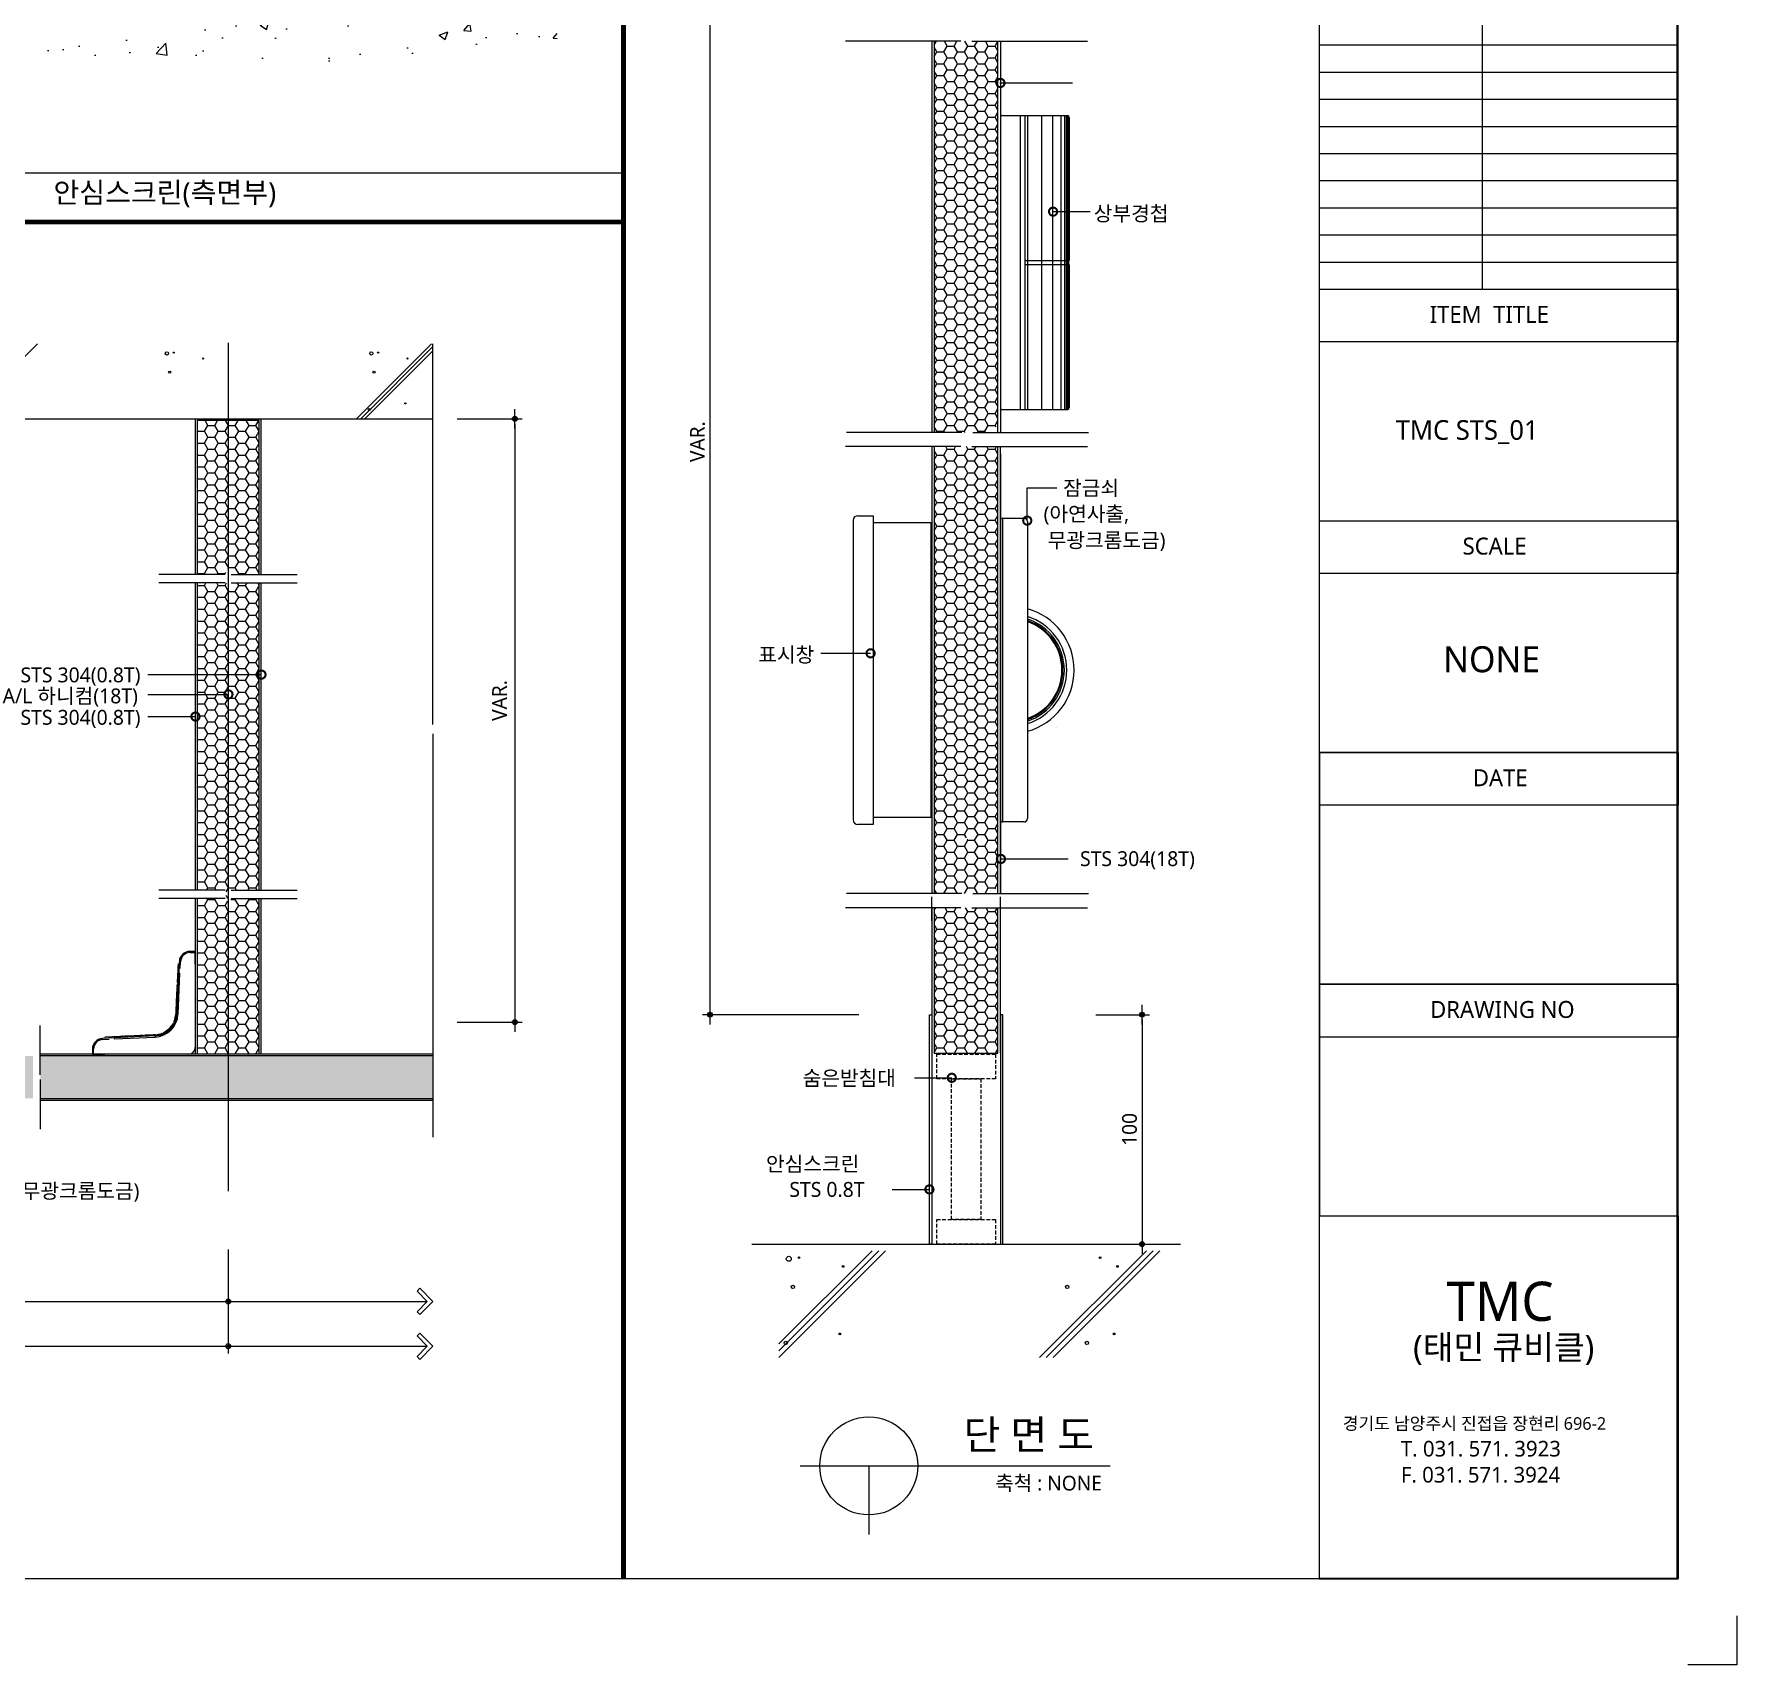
# Model space of a CAD drawing. Extents: x -256 to 8104, y -176 to 5714.
# Drawn here: x 4629 to 8104, y -176 to 3153 of the extents above; entities that cross this region are included whole.
import ezdxf
from ezdxf.enums import TextEntityAlignment as Align

# ---------------------------------------------------------------- set-up
doc = ezdxf.new("R2010")
doc.units = 0
doc.header["$LTSCALE"] = 30
doc.linetypes.add('CEN', pattern=[62, 60, -1, 0, -1])
doc.linetypes.add('HIDDEN', pattern=[0.375, 0.25, -0.125])
doc.layers.get('0').update_dxf_attribs({"linetype": 'CONTINUOUS'})
doc.layers.get('DEFPOINTS').update_dxf_attribs({"linetype": 'CONTINUOUS'})
for name, color, linetype in [('C', 2, 'CONTINUOUS'), ('curior-0Line', 252, 'CONTINUOUS'), ('DIM', 7, 'CONTINUOUS'), ('HAT', 8, 'CONTINUOUS'), ('HID', 9, 'HIDDEN'), ('TIT', 3, 'CONTINUOUS'), ('경첩', 4, 'CONTINUOUS'), ('문자', 3, 'CONTINUOUS'), ('부자재', 4, 'CONTINUOUS'), ('잠금쇠(회전형)', 4, 'CONTINUOUS'), ('중심선', 1, 'CEN'), ('치수', 1, 'CONTINUOUS'), ('판넬', 2, 'CONTINUOUS'), ('해치', 8, 'CONTINUOUS')]:
    doc.layers.add(name, color=color, linetype=linetype)
doc.styles.add('돋움', font='malgun.ttf')
doc.dimstyles.new('10', dxfattribs={"dimscale": 10, "dimtxt": 3, "dimasz": 1, "dimexe": 1.5, "dimexo": 2, "dimgap": 1, "dimtad": 1, "dimdec": 0, "dimlunit": 6, "dimtxsty": '돋움', "dimblk": 'DIMDOT', "dimcen": -1, "dimdle": 1.5, "dimclrt": 3, "dimazin": 3, "dimtfac": 1, "dimtdec": 0, "dimtix": 1, "dimtmove": 2, "dimatfit": 3, "dimldrblk": 'DIMDOT', "dimarcsym": 0})
pattern_1 = [(0, (10075.826, -5352.532), (20.955, 12.098375), [13.97, -27.94]), (120, (10075.826, -5352.532), (-20.955, 12.098375), [13.97, -27.94]), (60, (10075.826, -5352.532), (9e-15, 24.19675), [-27.94, 13.97])]

# ---------------------------------------------------------------- blocks, each defined once
blk = doc.blocks.new('DIMDOT')
at = {"linetype": 'Continuous'}
blk.add_line((-2, 0), (2, 0), dxfattribs=at)
for radius in [0.5, 0.25]:
    blk.add_circle((0, 0), radius, dxfattribs=at)
blk = doc.blocks.new('*D33')
at = {"layer": 'DEFPOINTS', "color": 0}
for p in [(24729.6, -1686.4), (24405.6, -4025.4), (24729.6, -4025.4)]:
    blk.add_point(p, dxfattribs=at)
at = {"layer": 'DIM', "color": 0, "lineweight": -2, "ltscale": 10}
for p, q in [((24709.6, -1686.4), (24390.6, -1686.4)), ((24405.6, -1696.4), (24405.6, -4015.4)), ((24709.6, -4025.4), (24390.6, -4025.4))]:
    blk.add_line(p, q, dxfattribs=at)
at = {"layer": 'DIM', "color": 0, "lineweight": -2, "xscale": 10, "yscale": 10, "zscale": 10}
for p, rotation in [((24405.6, -1686.4), 90), ((24405.6, -4025.4), 270)]:
    blk.add_blockref('DIMDOT', p, dxfattribs=dict(at, rotation=rotation))
at = {"layer": 'DIM', "color": 3, "insert": (24380.3, -2855.9), "char_height": 30, "attachment_point": 5, "rotation": 90, "style": '돋움'}
blk.add_mtext('VAR.', dxfattribs=at)
blk = doc.blocks.new('A$C13EB2441')
for p, q in [((0.837, 7.375), (0.837, 14.115)), ((0.837, 6.74), (0.837, 0))]:
    blk.add_line(p, q)
blk = doc.blocks.new('_DOTSMALL')
at = {"color": 0, "linetype": 'ByBlock', "const_width": 0.5}
blk.add_lwpolyline([(-0.0625, 0, 1), (0.0625, 0, 1)], format="xyb", close=True, dxfattribs=at)
blk = doc.blocks.new('A$C63EC304E')
at = {"layer": '치수', "color": 1, "xscale": 2.5, "yscale": 2.5, "zscale": 2.5, "rotation": 234.3098741996962}
blk.add_blockref('_DOTSMALL', (0.31, 0.31), dxfattribs=at)
blk = doc.blocks.new('A$C2BC9653E')
at = {"layer": '치수', "xscale": 0.3333333333333333, "yscale": 0.3333333333333333, "zscale": 0.3333333333333333}
blk.add_blockref('A$C63EC304E', (0, 0), dxfattribs=at)
blk = doc.blocks.new('A$C7FC71301')
at = {"layer": '치수', "rotation": 180}
blk.add_blockref('A$C2BC9653E', (0.208, 0.208), dxfattribs=at)
blk = doc.blocks.new('A$C4A20372B')
at = {"layer": '치수'}
blk.add_blockref('A$C7FC71301', (0, 0), dxfattribs=at)
blk = doc.blocks.new('A$C566469F5')
at = {"layer": '치수'}
blk.add_blockref('A$C4A20372B', (0, 0), dxfattribs=at)
blk = doc.blocks.new('A$C7E317CD4')
at = {"layer": '해치', "xscale": 2, "yscale": 2, "zscale": 2}
blk.add_blockref('A$C566469F5', (0, 0), dxfattribs=at)
blk = doc.blocks.new('A$C601D7F27')
at = {"layer": '치수'}
blk.add_blockref('A$C7E317CD4', (0, 0), dxfattribs=at)
blk = doc.blocks.new('A$C38802C08')
at = {"layer": '치수'}
blk.add_blockref('A$C601D7F27', (0, 0), dxfattribs=at)
blk = doc.blocks.new('*D35')
at = {"layer": 'DEFPOINTS', "color": 0}
for p in [(25173.1, -4025.4), (25173.1, -4493.7), (25287.4, -4493.7)]:
    blk.add_point(p, dxfattribs=at)
at = {"layer": 'DIM', "color": 0, "lineweight": -2, "ltscale": 10}
for p, q in [((25193.1, -4025.4), (25302.4, -4025.4)), ((25287.4, -4035.4), (25287.4, -4483.7)), ((25193.1, -4493.7), (25302.4, -4493.7))]:
    blk.add_line(p, q, dxfattribs=at)
at = {"layer": 'DIM', "color": 0, "lineweight": -2, "xscale": 10, "yscale": 10, "zscale": 10}
for p, rotation in [((25287.4, -4025.4), 90), ((25287.4, -4493.7), 270)]:
    blk.add_blockref('DIMDOT', p, dxfattribs=dict(at, rotation=rotation))
at = {"layer": 'DIM', "color": 3, "insert": (25261.9, -4259.5), "char_height": 30, "attachment_point": 5, "rotation": 90, "style": '돋움'}
blk.add_mtext('100', dxfattribs=at)
blk = doc.blocks.new('*D40')
at = {"layer": 'DEFPOINTS', "color": 0}
for p in [(18668.6, -4484.9), (23422.6, -4484.9), (23422.6, -4702.1)]:
    blk.add_point(p, dxfattribs=at)
at = {"layer": 'DIM', "color": 0, "lineweight": -2, "ltscale": 10}
for p, q in [((18668.6, -4504.9), (18668.6, -4717.1)), ((23422.6, -4504.9), (23422.6, -4717.1)), ((18678.6, -4702.1), (23412.6, -4702.1))]:
    blk.add_line(p, q, dxfattribs=at)
at = {"layer": 'DIM', "color": 0, "lineweight": -2, "xscale": 10, "yscale": 10, "zscale": 10, "rotation": 180}
blk.add_blockref('DIMDOT', (18668.6, -4702.1), dxfattribs=at)
at = {"layer": 'DIM', "color": 0, "lineweight": -2, "xscale": 10, "yscale": 10, "zscale": 10}
blk.add_blockref('DIMDOT', (23422.6, -4702.1), dxfattribs=at)
at = {"layer": 'DIM', "color": 3, "insert": (21045.6, -4672.5), "char_height": 30, "attachment_point": 5, "style": '돋움'}
blk.add_mtext('설계치수', dxfattribs=at)
blk = doc.blocks.new('*D41')
at = {"layer": 'DEFPOINTS', "color": 0}
for p in [(22271.7, -4484.9), (23422.6, -4484.9), (23422.6, -4610.7)]:
    blk.add_point(p, dxfattribs=at)
at = {"layer": 'DIM', "color": 0, "lineweight": -2, "ltscale": 10}
for p, q in [((22271.7, -4504.9), (22271.7, -4625.7)), ((23422.6, -4504.9), (23422.6, -4625.7)), ((22281.7, -4610.7), (23412.6, -4610.7))]:
    blk.add_line(p, q, dxfattribs=at)
at = {"layer": 'DIM', "color": 0, "lineweight": -2, "xscale": 10, "yscale": 10, "zscale": 10, "rotation": 180}
blk.add_blockref('DIMDOT', (22271.7, -4610.7), dxfattribs=at)
at = {"layer": 'DIM', "color": 0, "lineweight": -2, "xscale": 10, "yscale": 10, "zscale": 10}
blk.add_blockref('DIMDOT', (23422.6, -4610.7), dxfattribs=at)
at = {"layer": 'DIM', "color": 3, "insert": (22847.1, -4581), "char_height": 30, "attachment_point": 5, "style": '돋움'}
blk.add_mtext('설계치수', dxfattribs=at)
blk = doc.blocks.new('*D43')
at = {"layer": 'DEFPOINTS', "color": 0}
for p in [(23869.4, -2809.3), (23869.4, -4040.7), (24007.2, -4040.7)]:
    blk.add_point(p, dxfattribs=at)
at = {"layer": 'DIM', "color": 0, "lineweight": -2, "ltscale": 10}
for p, q in [((23889.4, -2809.3), (24022.2, -2809.3)), ((24007.2, -2819.3), (24007.2, -4030.7)), ((23889.4, -4040.7), (24022.2, -4040.7))]:
    blk.add_line(p, q, dxfattribs=at)
at = {"layer": 'DIM', "color": 0, "lineweight": -2, "xscale": 10, "yscale": 10, "zscale": 10}
for p, rotation in [((24007.2, -2809.3), 90), ((24007.2, -4040.7), 270)]:
    blk.add_blockref('DIMDOT', p, dxfattribs=dict(at, rotation=rotation))
at = {"layer": 'DIM', "color": 3, "insert": (23976.4, -3384.1), "char_height": 30, "attachment_point": 5, "rotation": 90, "style": '돋움'}
blk.add_mtext('VAR.', dxfattribs=at)
blk = doc.blocks.new('A$C06B31977')
for p, q in [((1.26, 11.06), (1.26, 21.17)), ((1.26, 10.11), (1.26, 0))]:
    blk.add_line(p, q)
blk = doc.blocks.new('STS_01', base_point=(18397.3, -5176.8))
at = {"layer": '해치'}
h = blk.add_hatch(dxfattribs=at)
h.set_pattern_fill('AR-CONC', color=256, style=0)
h.set_pattern_definition([(50, (21614, -3512.54), (182.185, -15.939), [19.05, -209.55]), (355, (21614, -3512.54), (-35.243, 191.057), [15.24, -167.64]), (100.451, (21629.17, -3513.87), (146.943, 175.117), [16.19, -178.09]), (46.184, (21614, -3461.74), (271.079, -42.042), [28.575, -314.325]), (96.636, (21636.58, -3465.25), (237.404, 247.426), [24.285, -267.135]), (351.184, (21614, -3461.74), (237.405, 247.425), [22.86, -251.46]), (21, (21639.4, -3474.44), (151.615, -102.2655), [19.05, -209.55]), (326, (21639.4, -3474.44), (61.802, 184.188), [15.24, -167.64]), (71.4514, (21652.03, -3482.96), (213.416, 81.923), [16.19, -178.09]), (37.5, (21613.99, -3512.54), (3.0886, 84.555), [0, -165.608, 0, -170.18, 0, -168.275]), (7.5, (21613.99, -3512.54), (66.8197, 100.1806), [0, -97.028, 0, -161.798, 0, -64.135]), (327.5, (21557.35, -3512.54), (135.5906, -5.7287), [0, -63.5, 0, -198.12, 0, -262.89]), (317.5, (21531.95, -3512.54), (148.129, 25.4265), [0, -82.55, 0, -131.572, 0, -186.69])])
h.paths.add_polyline_path([(24093.6, -2078.8), (24093.6, -1975.8), (23043.4, -1975.8), (23043.4, -2078.8)])
h = blk.add_hatch(dxfattribs=at)
h.set_pattern_fill('HONEY', color=256, scale=4)
h.set_pattern_definition(pattern_1)
edge = h.paths.add_edge_path()
edge.add_line((24993.4, -2087.2), (24934, -2087.2))
edge.add_arc((24931.9, -2087.2), 2.08, -54.3099, 0, ccw=False)
edge.add_arc((24931.9, -2087.2), 2.08, 125.6901, 305.6901, ccw=False)
edge.add_arc((24931.9, -2087.2), 2.08, 0, 125.6901, ccw=False)
edge.add_line((24934, -2087.2), (24993.4, -2087.2))
edge.add_line((24993.4, -2087.2), (24993.4, -2038.4))
edge.add_line((24993.4, -2038.4), (24983.2, -2038.4))
edge.add_spline(control_points=[(24980.4, -2046.2), (24981.3, -2043.6), (24982.2, -2041), (24983.2, -2038.4)], knot_values=[0, 0, 0, 0, 0.152076, 0.152076, 0.152076, 0.152076], degree=3, periodic=0)
edge.add_line((24983.2, -2038.4), (24928.4, -2038.4))
edge.add_line((24928.4, -2038.4), (24928.4, -2836.9))
edge.add_line((24928.4, -2836.9), (24985.2, -2836.9))
edge.add_spline(control_points=[(24985.2, -2836.9), (24988.3, -2828.2), (24991.3, -2820.4), (24993.4, -2816.6)], knot_values=[0.152076, 0.152076, 0.152076, 0.152076, 0.673721, 0.673721, 0.673721, 0.673721], degree=3, periodic=0)
edge.add_spline(control_points=[(24995.9, -2836.9), (24996.4, -2826.9), (24997.5, -2811.6), (24994.5, -2814.6), (24993.4, -2816.6)], knot_values=[0.673721, 0.673721, 0.673721, 0.673721, 1.332503, 1.60798, 1.60798, 1.60798, 1.60798], degree=3, periodic=0)
edge.add_line((24993.4, -2816.6), (24993.4, -2087.2))
h.paths.add_polyline_path([(24928.4, -2038.4), (24863.4, -2038.4), (24863.4, -2836.9), (24928.4, -2836.9)])
h = blk.add_hatch(dxfattribs=at)
h.set_pattern_fill('HONEY', color=256, scale=4)
h.set_pattern_definition(pattern_1)
edge = h.paths.add_edge_path()
edge.add_line((23422.6, -2812.6), (23360.1, -2812.6))
edge.add_line((23360.1, -2812.6), (23359.2, -2813.5))
edge.add_line((23359.2, -2813.5), (23359.2, -2913.9))
edge.add_line((23359.2, -2913.9), (23402.1, -2913.9))
edge.add_line((23402.1, -2913.9), (23402.1, -2955.5))
edge.add_line((23402.1, -2955.5), (23359.2, -2955.5))
edge.add_line((23359.2, -2955.5), (23359.2, -3127.2))
edge.add_line((23359.2, -3127.2), (23415.8, -3127.2))
edge.add_spline(control_points=[(23415.8, -3127.2), (23418.6, -3119.5), (23424.6, -3104.2), (23420.7, -3135.1), (23422.3, -3137.5), (23422.6, -3137.6)], knot_values=[0.456227, 0.456227, 0.456227, 0.456227, 2.847595, 6.178025, 6.737145, 6.737145, 6.737145, 6.737145], degree=3, periodic=0)
edge.add_spline(control_points=[(23422.3, -3137.4), (23422.4, -3134.4), (23422.4, -3131.6), (23421.8, -3131.3), (23421.7, -3131.3)], knot_values=[0.891967, 0.891967, 0.891967, 0.891967, 1.280656, 1.337888, 1.337888, 1.337888, 1.337888], degree=3, periodic=0)
edge.add_line((23422.6, -3137.6), (23422.6, -2812.6))
edge = h.paths.add_edge_path()
edge.add_line((23485.9, -2812.6), (23422.6, -2812.6))
edge.add_line((23422.6, -2812.6), (23422.6, -3137.6))
edge.add_spline(control_points=[(23422.6, -3137.6), (23423.7, -3137.8), (23425.9, -3133.5), (23428.6, -3127.2)], knot_values=[6.737145, 6.737145, 6.737145, 6.737145, 8.913909, 8.913909, 8.913909, 8.913909], degree=3, periodic=0)
edge.add_spline(control_points=[(23428.6, -3127.2), (23430.7, -3122.3), (23433, -3116.4), (23435.3, -3110.4)], knot_values=[8.913909, 8.913909, 8.913909, 8.913909, 10.573873, 10.573873, 10.573873, 10.573873], degree=3, periodic=0)
edge.add_line((23428.6, -3127.2), (23485.9, -3127.2))
edge.add_line((23485.9, -3127.2), (23485.9, -2955.5))
edge.add_line((23485.9, -2955.5), (23443, -2955.5))
edge.add_line((23443, -2955.5), (23443, -2913.9))
edge.add_line((23443, -2913.9), (23485.9, -2913.9))
edge.add_line((23485.9, -2913.9), (23485.9, -2812.6))
h.paths.add_polyline_path([(23485.9, -2913.9), (23443, -2913.9), (23443, -2955.5), (23485.9, -2955.5)], flags=16)
h.paths.add_polyline_path([(23402.1, -2913.9), (23359.2, -2913.9), (23359.2, -2955.5), (23402.1, -2955.5)], flags=16)
h = blk.add_hatch(dxfattribs=at)
h.set_pattern_fill('HONEY', color=256, scale=4)
h.set_pattern_definition(pattern_1)
h.paths.add_polyline_path([(24928.4, -3322.5), (24863.4, -3322.5), (24863.4, -3778), (24928.4, -3778), (24928.4, -3668.5, -0.567825), (24928.4, -3665)])
h.paths.add_polyline_path([(24993.4, -3322.5), (24928.4, -3322.5), (24928.4, -3665, -0.582142), (24931.6, -3666.8), (24993.4, -3666.8)])
edge = h.paths.add_edge_path()
edge.add_line((24993.4, -3666.8), (24931.6, -3666.8))
edge.add_arc((24929.5, -3666.8), 2.08, -54.3099, 0, ccw=False)
edge.add_arc((24929.5, -3666.8), 2.08, 239.178, 305.6901, ccw=False)
edge.add_line((24928.4, -3668.5), (24928.4, -3778))
edge.add_line((24928.4, -3778), (24985.2, -3778))
edge.add_spline(control_points=[(24985.2, -3778), (24988.3, -3769.3), (24991.3, -3761.4), (24993.4, -3757.6)], knot_values=[0.152076, 0.152076, 0.152076, 0.152076, 0.673721, 0.673721, 0.673721, 0.673721], degree=3, periodic=0)
edge.add_line((24993.4, -3757.6), (24993.4, -3666.8))
h.paths.add_polyline_path([(24928.4, -2866), (24863.4, -2866), (24863.4, -3322.5), (24928.4, -3322.5)])
edge = h.paths.add_edge_path()
edge.add_line((24993.4, -2866), (24983.2, -2866))
edge.add_spline(control_points=[(24980.4, -2873.8), (24981.3, -2871.1), (24982.2, -2868.5), (24983.2, -2866)], knot_values=[0, 0, 0, 0, 0.152076, 0.152076, 0.152076, 0.152076], degree=3, periodic=0)
edge.add_line((24983.2, -2866), (24928.4, -2866))
edge.add_line((24928.4, -2866), (24928.4, -3322.5))
edge.add_line((24928.4, -3322.5), (24993.4, -3322.5))
edge.add_line((24993.4, -3322.5), (24993.4, -2866))
h = blk.add_hatch(dxfattribs=at)
h.set_pattern_fill('HONEY', color=256, scale=4)
h.set_pattern_definition(pattern_1)
h.paths.add_polyline_path([(23485.9, -3144.3), (23359.2, -3144.3), (23359.2, -3771), (23485.9, -3771)])
h = blk.add_hatch(dxfattribs=at)
h.set_pattern_fill('HONEY', color=256, scale=4)
h.set_pattern_definition(pattern_1)
edge = h.paths.add_edge_path()
edge.add_spline(control_points=[(23422.6, -3798.5), (23422.3, -3798.5), (23421.2, -3796.7), (23422, -3786.8), (23422.3, -3781.2)], knot_values=[1.337888, 1.337888, 1.337888, 1.337888, 1.524261, 2.245715, 2.245715, 2.245715, 2.245715], degree=3, periodic=0)
edge.add_spline(control_points=[(23422.6, -3781.4), (23422.3, -3781.4), (23420.7, -3778.9), (23424.6, -3748), (23418.6, -3763.3), (23415.8, -3771)], knot_values=[0.152076, 0.152076, 0.152076, 0.152076, 0.338449, 1.448592, 2.245715, 2.245715, 2.245715, 2.245715], degree=3, periodic=0)
edge.add_spline(control_points=[(23422.3, -3781.2), (23422.4, -3778.2), (23422.4, -3775.4), (23421.8, -3775.1), (23421.7, -3775.1)], knot_values=[0.891967, 0.891967, 0.891967, 0.891967, 1.280656, 1.337888, 1.337888, 1.337888, 1.337888], degree=3, periodic=0)
edge.add_spline(control_points=[(23421.7, -3775.1), (23420.7, -3775), (23418.4, -3781), (23415.8, -3788.1)], knot_values=[0.152076, 0.152076, 0.152076, 0.152076, 0.891967, 0.891967, 0.891967, 0.891967], degree=3, periodic=0)
edge.add_spline(control_points=[(23414.2, -3792.5), (23414.7, -3791), (23415.3, -3789.5), (23415.8, -3788.1)], knot_values=[0, 0, 0, 0, 0.152076, 0.152076, 0.152076, 0.152076], degree=3, periodic=0)
edge.add_line((23415.8, -3788.1), (23359.2, -3788.1))
edge.add_line((23359.2, -3788.1), (23359.2, -3960.5))
edge.add_line((23359.2, -3960.5), (23404, -3960.5))
edge.add_line((23404, -3960.5), (23404, -4002.1))
edge.add_line((23404, -4002.1), (23359.2, -4002.1))
edge.add_line((23359.2, -4002.1), (23359.2, -4106.3))
edge.add_line((23359.2, -4106.3), (23422.6, -4106.3))
edge.add_line((23422.6, -4106.3), (23422.6, -3798.6))
h.paths.add_polyline_path([(23485.9, -3960.5), (23441.2, -3960.5), (23441.2, -4002.1), (23485.9, -4002.1)])
h.paths.add_polyline_path([(23404, -3960.5), (23359.2, -3960.5), (23359.2, -4002.1), (23404, -4002.1)], flags=16)
h = blk.add_hatch(dxfattribs=at)
h.set_pattern_fill('HONEY', color=256, scale=4)
h.set_pattern_definition(pattern_1)
h.paths.add_polyline_path([(23485.9, -3849), (23422.6, -3849), (23422.6, -4106.3), (23485.9, -4106.3), (23485.9, -4002.1), (23441.2, -4002.1), (23441.2, -3960.5), (23485.9, -3960.5)])
edge = h.paths.add_edge_path()
edge.add_line((23485.9, -3788.1), (23428.6, -3788.1))
edge.add_spline(control_points=[(23428.6, -3788.1), (23425.9, -3794.4), (23423.7, -3798.7), (23422.6, -3798.5)], knot_values=[2.245715, 2.245715, 2.245715, 2.245715, 2.971303, 2.971303, 2.971303, 2.971303], degree=3, periodic=0)
edge.add_line((23422.6, -3798.5), (23422.6, -3849))
edge.add_line((23422.6, -3849), (23485.9, -3849))
edge.add_line((23485.9, -3849), (23485.9, -3788.1))
h = blk.add_hatch(dxfattribs=at)
h.set_pattern_fill('HONEY', color=256, scale=4)
h.set_pattern_definition(pattern_1)
h.paths.add_polyline_path([(24917.9, -3807), (24863.4, -3807), (24863.4, -4103.8), (24928.4, -4103.8), (24928.4, -3807)])
h.paths.add_polyline_path([(24993.4, -3807), (24940.1, -3807), (24928.4, -3807), (24928.4, -4103.8), (24993.4, -4103.8)])
h = blk.add_hatch(dxfattribs=at)
h.set_pattern_fill('HONEY', color=256, scale=4)
h.set_pattern_definition(pattern_1)
h.paths.add_polyline_path([(23038.7, -4157.9), (23038.7, -4148.4), (23038.7, -4109.6), (23422.6, -4109.6), (23422.6, -4196.3), (23038.7, -4196.3)])
edge = h.paths.add_edge_path()
edge.add_line((23024, -4157.9), (23024, -4148.4))
edge.add_line((23024, -4148.4), (23024, -4109.6))
edge.add_line((23024, -4109.6), (22391.6, -4109.6))
edge.add_line((22391.6, -4109.6), (22391.6, -4150.9))
edge.add_arc((22391.6, -4153), 2.08, -35.6901, 90, ccw=False)
edge.add_arc((22391.6, -4153), 2.08, 270, 324.3099, ccw=False)
edge.add_line((22391.6, -4155.1), (22391.6, -4196.3))
edge.add_line((22391.6, -4196.3), (23024, -4196.3))
edge.add_line((23024, -4196.3), (23024, -4157.9))
h.paths.add_polyline_path([(22266.7, -4109.6), (22266.7, -4196.3), (22391.6, -4196.3), (22391.6, -4155.1, -0.610943), (22389.9, -4151.8, -0.241509), (22391.6, -4150.9), (22391.6, -4109.6)])
h.paths.add_polyline_path([(23840.3, -4109.6), (23422.6, -4109.6), (23422.6, -4196.3), (23840.3, -4196.3)])
at = {"color": 8}
blk.add_line((22844.1, -2307.5), (24229.3, -2307.5), dxfattribs=at)
for p, q in [((23840.3, -3432.9), (23840.3, -2656.2)), ((18668.6, -2809.3), (23840.3, -2809.3)), ((23415.9, -3127.2), (23281.1, -3127.2)), ((23428.6, -3127.2), (23563.4, -3127.2)), ((23840.3, -3452), (23840.3, -4275.3)), ((23415.9, -3771), (23281.1, -3771)), ((23428.6, -3771), (23563.4, -3771)), ((24491.3, -4493.7), (25365.6, -4493.7))]:
    blk.add_line(p, q)
at = {"color": 2}
for p, q in [((26501.5, -5252.5), (26501.5, -5352.5)), ((26501.5, -5352.5), (26401.5, -5352.5))]:
    blk.add_line(p, q, dxfattribs=at)
for points in [[(18396.6, 361.6), (25649, 361.6), (25649, -5176.7), (18396.6, -5176.7)], [(18396.6, 361.6), (25649, 361.6), (25649, -5176.7), (18396.6, -5176.7)], [(18396.6, 361.6), (26378.5, 361.6), (26378.5, -5176.7), (18396.6, -5176.7)], [(24853.4, -4025.4), (24858.4, -4025.4), (24858.4, -4493.7), (24853.4, -4493.7)], [(25003.4, -4025.4), (24998.4, -4025.4), (24998.4, -4493.7), (25003.4, -4493.7)]]:
    blk.add_lwpolyline(points, close=True, dxfattribs=at)
at = {"color": 8, "const_width": 10}
for points in [[(24229.3, -5176.7), (24229.3, 361.6)], [(18444.7, -2407.5), (24229.3, -2407.5)]]:
    blk.add_lwpolyline(points, dxfattribs=at)
at = {"layer": 'C'}
for p, q in [((24863.4, -2038.4), (24863.4, -2836.9)), ((24993.4, -2836.9), (24993.4, -2038.4)), ((24863.4, -2866), (24863.4, -3778)), ((24993.4, -3778), (24993.4, -2866)), ((24863.4, -3807), (24863.4, -4103.8)), ((24993.4, -4103.8), (24993.4, -3807)), ((23840.3, -4109.6), (23038.7, -4109.6)), ((24863.4, -4103.8), (24993.4, -4103.8)), ((23038.7, -4196.3), (23840.3, -4196.3))]:
    blk.add_line(p, q, dxfattribs=at)
at = {"layer": 'curior-0Line'}
for p, q in [((25649, 361.6), (25649, -5175.9)), ((25981.6, -1990.8), (25981.6, -2544.6)), ((25649.3, -2046.2), (26381.4, -2046.2)), ((25649.3, -2101.6), (26381.4, -2101.6)), ((25649.3, -2157), (26381.4, -2157)), ((25649.3, -2212.3), (26381.4, -2212.3)), ((25649.3, -2267.7), (26381.4, -2267.7)), ((25649.3, -2323.1), (26381.4, -2323.1)), ((25649.3, -2378.5), (26381.4, -2378.5)), ((25649.3, -2433.8), (26381.4, -2433.8)), ((25649.3, -2489.2), (26381.4, -2489.2)), ((25649.3, -2544.6), (26381.4, -2544.6))]:
    blk.add_line(p, q, dxfattribs=at)
for points in [[(26381.4, 361.6), (25649, 361.6), (25649, -5176.7), (26381.4, -5176.7)], [(25649.3, -2544.6), (26381.4, -2544.6), (26381.4, -2652.3), (25649.3, -2652.3)], [(25649.3, -3017.5), (26381.4, -3017.5), (26381.4, -3125.2), (25649.3, -3125.2)], [(25649.3, -3963.3), (26381.4, -3963.3), (26381.4, -3490.4), (25649.3, -3490.4)], [(25649.3, -3490.4), (26381.4, -3490.4), (26381.4, -3598.1), (25649.3, -3598.1)], [(25649.3, -4436.2), (26381.4, -4436.2), (26381.4, -3963.3), (25649.3, -3963.3)], [(25649.3, -3963.3), (26381.4, -3963.3), (26381.4, -4071), (25649.3, -4071)], [(26381.4, -5175.9), (25649.6, -5175.9), (25649.6, -4436.2), (26381.4, -4436.2)]]:
    blk.add_lwpolyline(points, close=True, dxfattribs=at)
at = {"layer": 'DIM', "ltscale": 10}
for p, q in [((23807.8, -4589.6), (23813.5, -4583.9)), ((23840.3, -4610.7), (23813.5, -4583.9)), ((23422.6, -4610.7), (23828.8, -4610.7)), ((23828.8, -4610.7), (23807.8, -4589.6)), ((23828.8, -4610.7), (23807.8, -4631.7)), ((23840.3, -4610.7), (23813.5, -4637.4)), ((23807.8, -4631.7), (23813.5, -4637.4)), ((23807.8, -4681), (23813.5, -4675.3)), ((23828.8, -4702.1), (23807.8, -4681)), ((23840.3, -4702.1), (23813.5, -4675.3)), ((23422.6, -4702.1), (23828.8, -4702.1)), ((23828.8, -4702.1), (23807.8, -4723.2)), ((23807.8, -4723.2), (23813.5, -4728.9)), ((23840.3, -4702.1), (23813.5, -4728.9))]:
    blk.add_line(p, q, dxfattribs=at)
at = {"layer": 'HAT'}
for radius, start, end in [(114.6, 287.404, 72.596), (109.6, 288.2251, 71.7749), (106.6, 288.7568, 71.2432), (104.6, 289.1292, 70.8708)]:
    blk.add_arc((25019.2, -3322), radius, start, end, dxfattribs=at)
at = {"layer": 'HID', "lineweight": 15}
for points in [[(24868.4, -4106.2), (24988.4, -4106.2), (24988.4, -4156.2), (24868.4, -4156.2)], [(24898.4, -4156.2), (24958.4, -4156.2), (24958.4, -4443.7), (24898.4, -4443.7)], [(24868.4, -4443.7), (24988.4, -4443.7), (24988.4, -4493.7), (24868.4, -4493.7)]]:
    blk.add_lwpolyline(points, close=True, dxfattribs=at)
at = {"layer": 'TIT', "color": 7}
for p, q in [((24589.7, -4946.3), (25222.4, -4946.3)), ((24730, -4946.3), (24730, -5086.3))]:
    blk.add_line(p, q, dxfattribs=at)
blk.add_circle((24729.7, -4946.3), 100, dxfattribs=at)
at = {"layer": '경첩', "color": 4, "linetype": 'Continuous', "lineweight": 15}
for p, q in [((23320.9, -3921.8), (23322.4, -3923.3)), ((23322.7, -3917.2), (23321.6, -3940.5)), ((23324.4, -3930.8), (23325, -3917.3)), ((23344.6, -3898.6), (23344.6, -3896.3)), ((23355.2, -3896.3), (23344.6, -3896.3)), ((23344.6, -3898.6), (23355.2, -3898.6)), ((23355.2, -3898.6), (23355.2, -3896.3)), ((23355.2, -3918.7), (23355.2, -3898.6)), ((23355.2, -3922), (23355.2, -3919.6)), ((23355.2, -3922), (23355.2, -4092.3)), ((23321.6, -3940.5), (23317.6, -4024.3)), ((23318.4, -3958.9), (23320.6, -3961.1)), ((23319.9, -3927.4), (23318.7, -3952.6)), ((23318.7, -3952.6), (23320.9, -3954.8)), ((23319.9, -3927.4), (23322.1, -3929.6)), ((23320, -4024.4), (23323.9, -3940.7)), ((23317.8, -3971.5), (23316.5, -3998.3)), ((23317.8, -3971.5), (23320, -3973.8)), ((23318.2, -3962.1), (23317.9, -3968.4)), ((23317.9, -3968.4), (23320.2, -3970.6)), ((23318.2, -3962.1), (23320.5, -3964.3)), ((23314.9, -4028.7), (23316.9, -4030.8)), ((23315.1, -4026.7), (23317.2, -4028.8)), ((23315.6, -4018.1), (23315.3, -4024.2)), ((23315.8, -4014.1), (23315.6, -4017.2)), ((23315.6, -4017.2), (23317.9, -4019.4)), ((23315.6, -4017.2), (23315.6, -4018.1)), ((23315.6, -4018.1), (23317.8, -4020.4)), ((23316.2, -4004.5), (23315.8, -4013.1)), ((23315.8, -4013.1), (23318.1, -4015.4)), ((23315.8, -4013.1), (23315.8, -4014.1)), ((23315.8, -4014.1), (23318, -4016.3)), ((23316.2, -4004.5), (23318.5, -4006.8)), ((23316.5, -3998.4), (23316.3, -4002.3)), ((23316.3, -4002.3), (23318.6, -4004.6)), ((23316.5, -3998.3), (23318.8, -4000.5)), ((23316.5, -3998.4), (23318.7, -4000.6)), ((23282.5, -4064.9), (23284.4, -4066.8)), ((23287.4, -4063.3), (23289.2, -4065.1)), ((23289.8, -4062.3), (23291.5, -4064)), ((23294.1, -4060), (23295.7, -4061.7)), ((23296.1, -4058.7), (23297.7, -4060.4)), ((23306.2, -4049.1), (23307.9, -4050.7)), ((23307.6, -4047.1), (23309.3, -4048.8)), ((23310.1, -4043), (23311.8, -4044.8)), ((23311.2, -4040.8), (23312.9, -4042.6)), ((23312.7, -4037.1), (23314.6, -4038.9)), ((23316.1, -4034.2), (23314.2, -4032.2)), ((23314.2, -4032.2), (23316.1, -4034.1)), ((23147.6, -4095.7), (23145.2, -4095.7)), ((23145.2, -4095.7), (23145.2, -4106.3)), ((23147.6, -4106.3), (23147.6, -4095.7)), ((23189.5, -4072.7), (23166.1, -4073.8)), ((23166.2, -4076.1), (23179.7, -4075.5)), ((23170.7, -4072), (23171.6, -4071.2)), ((23170.7, -4072), (23172.2, -4073.5)), ((23201.5, -4069.8), (23171.6, -4071.2)), ((23273.2, -4068.7), (23189.5, -4072.7)), ((23189.6, -4075), (23273.3, -4071)), ((23201.5, -4069.8), (23203.8, -4072)), ((23207.8, -4069.5), (23210.1, -4071.7)), ((23211, -4069.3), (23213.2, -4071.5)), ((23242.5, -4067.8), (23217.3, -4069)), ((23217.3, -4069), (23219.5, -4071.2)), ((23242.5, -4067.8), (23244.7, -4070.1)), ((23248.8, -4067.5), (23251, -4069.8)), ((23252, -4067.4), (23254.2, -4069.6)), ((23270.9, -4066.5), (23258.3, -4067.1)), ((23258.3, -4067.1), (23260.5, -4069.3)), ((23273.1, -4066.4), (23270.9, -4066.5)), ((23270.9, -4066.5), (23273.1, -4068.7)), ((23145.2, -4106.3), (23147.6, -4106.3)), ((23147.6, -4106.3), (23167.6, -4106.3)), ((23168.6, -4106.3), (23170.9, -4106.3)), ((23341.2, -4106.3), (23170.9, -4106.3))]:
    blk.add_line(p, q, dxfattribs=at)
at = {"layer": '경첩', "color": 4, "linetype": 'Continuous', "lineweight": 15, "flags": 128}
for points in [[(23320.1, -3922.6), (23320, -3923.6), (23320, -3924.8), (23319.9, -3926.1), (23319.9, -3927.4)], [(23320.1, -3922.6), (23320.3, -3922.5), (23320.4, -3922.3), (23320.6, -3922.2), (23320.7, -3922), (23320.8, -3921.9), (23320.8, -3921.9), (23320.9, -3921.8), (23320.9, -3921.8)], [(23325, -3917.3), (23324.6, -3917.3), (23324.1, -3917.3), (23323.7, -3917.3), (23323.4, -3917.2), (23323.1, -3917.2), (23322.9, -3917.2), (23322.7, -3917.2), (23322.7, -3917.2)], [(23318.7, -3952.6), (23318.6, -3953.8), (23318.6, -3955), (23318.5, -3956.1), (23318.5, -3957.1), (23318.4, -3957.9), (23318.4, -3958.4), (23318.4, -3958.8), (23318.4, -3958.9)], [(23321.6, -3940.5), (23321.6, -3940.5), (23321.8, -3940.6), (23322, -3940.6), (23322.3, -3940.6), (23322.6, -3940.6), (23323, -3940.6), (23323.5, -3940.6), (23323.9, -3940.7)], [(23315.1, -4026.7), (23314.9, -4028.2), (23314.9, -4028.7)], [(23316.3, -4002.3), (23316.3, -4003), (23316.3, -4003.8), (23316.2, -4004.5)], [(23316.5, -3998.3), (23316.5, -3998.3), (23316.5, -3998.4)], [(23317.6, -4024.3), (23317.7, -4024.3), (23317.8, -4024.3), (23318, -4024.3), (23318.3, -4024.3), (23318.7, -4024.3), (23319.1, -4024.4), (23319.5, -4024.4), (23320, -4024.4)], [(23314.2, -4032.2), (23314.2, -4032.2), (23314.2, -4032.2)], [(23166.2, -4076.1), (23166.2, -4075.6), (23166.2, -4075.2), (23166.2, -4074.8), (23166.2, -4074.4), (23166.2, -4074.2), (23166.1, -4073.9), (23166.1, -4073.8), (23166.1, -4073.8)], [(23189.5, -4072.7), (23189.5, -4072.7), (23189.5, -4072.8), (23189.5, -4073.1), (23189.5, -4073.3), (23189.5, -4073.7), (23189.5, -4074.1), (23189.6, -4074.5), (23189.6, -4075)], [(23207.8, -4069.5), (23207.7, -4069.5), (23207.4, -4069.5), (23206.8, -4069.5), (23206, -4069.5), (23205, -4069.6), (23203.9, -4069.6), (23202.8, -4069.7), (23201.5, -4069.8)], [(23217.3, -4069), (23216.2, -4069.1), (23215.1, -4069.1), (23214.1, -4069.2), (23213.2, -4069.2), (23212.5, -4069.2), (23211.8, -4069.3), (23211.4, -4069.3), (23211.1, -4069.3), (23211, -4069.3)], [(23248.8, -4067.5), (23248.7, -4067.5), (23248.3, -4067.6), (23247.7, -4067.6), (23247, -4067.6), (23246, -4067.7), (23244.9, -4067.7), (23243.7, -4067.8), (23242.5, -4067.8)], [(23258.3, -4067.1), (23257, -4067.1), (23255.8, -4067.2), (23254.8, -4067.2), (23253.8, -4067.3), (23253, -4067.3), (23252.4, -4067.4), (23252.1, -4067.4), (23252, -4067.4)], [(23273.2, -4068.7), (23273.2, -4068.8), (23273.2, -4068.9), (23273.2, -4069.1), (23273.2, -4069.4), (23273.3, -4069.8), (23273.3, -4070.2), (23273.3, -4070.6), (23273.3, -4071)]]:
    blk.add_lwpolyline(points, dxfattribs=at)
at = {"layer": '경첩', "color": 4, "linetype": 'Continuous', "lineweight": 15}
for centre, radius, start, end in [((23344.6, -3918.2), 21.9, 90, 177.3017), ((23344.6, -3918.2), 19.6, 90, 177.3017), ((23271, -4022.1), 46.7, 272.6983, 357.3017), ((23271, -4022.1), 49, 272.6983, 357.3017), ((23271, -4022.1), 44.3, 346.8377, 351.3944), ((23271, -4022.1), 44.3, 354.0912, 357.3017), ((23271, -4022.1), 44.3, 272.6983, 285), ((23271, -4022.1), 44.3, 284.9998, 291.7506), ((23271, -4022.1), 44.3, 294.9948, 301.2998), ((23271, -4022.1), 44.3, 301.2991, 304.3858), ((23271, -4022.1), 44.3, 304.3849, 322.5608), ((23271, -4022.1), 44.3, 322.5612, 325.6145), ((23271, -4022.1), 44.3, 325.6151, 331.8264), ((23271, -4022.1), 44.3, 335.0052, 340.234), ((23271, -4022.1), 44.3, 340.234, 346.7569), ((23167.2, -4095.7), 21.9, 92.6983, 180), ((23167.2, -4095.7), 19.6, 92.6983, 180), ((23341.2, -4092.3), 14, 270, 0)]:
    blk.add_arc(centre, radius, start, end, dxfattribs=at)
at = {"layer": '부자재'}
for p, q in [((24998.4, -2194.4), (24998.4, -2786.4)), ((25002.4, -2190.4), (25134.4, -2190.4)), ((25038.4, -2190.4), (25038.4, -2790.4)), ((25048.5, -2190.4), (25048.5, -2790.4)), ((25138.4, -2194.4), (25138.4, -2486.4)), ((25048.5, -2486.4), (25138.4, -2486.4)), ((25048.5, -2494.4), (25138.4, -2494.4)), ((25137.2, -2486.4), (25137.2, -2494.4)), ((25138.4, -2494.4), (25138.4, -2786.4)), ((25002.4, -2790.4), (25134.4, -2790.4))]:
    blk.add_line(p, q, dxfattribs=at)
for centre, start, end in [((25002.4, -2194.4), 90, 180), ((25134.4, -2194.4), 0, 90), ((25002.4, -2786.4), 180, 270), ((25134.4, -2786.4), 270, 0)]:
    blk.add_arc(centre, 4, start, end, dxfattribs=at)
at = {"layer": '잠금쇠(회전형)', "linetype": 'Continuous', "lineweight": 15}
for p, q in [((24697.6, -3016), (24697.6, -3627.9)), ((24707.5, -3007), (24738.4, -3007)), ((24738.4, -3007), (24738.4, -3637)), ((24856.5, -3021.2), (24738.4, -3021.2)), ((24856.5, -3021.2), (24856.5, -3622.7)), ((24998.4, -3017), (24998.4, -3632)), ((25003.4, -3012), (25046.4, -3012)), ((25003.4, -3632), (25003.4, -3012)), ((25053.4, -3019), (25053.4, -3625)), ((24858.4, -3619.9), (24858.4, -3024)), ((25112.2, -3438.4), (25112.2, -3438.5)), ((24738.4, -3637), (24707.5, -3637)), ((24856.5, -3622.7), (24738.4, -3622.7)), ((25046.4, -3632), (25003.4, -3632))]:
    blk.add_line(p, q, dxfattribs=at)
for centre, radius, start, end in [((24707.5, -3017), 10, 90, 174.5584), ((24855.4, -3024), 3, 0, 69.2996), ((25003.4, -3017), 5, 90, 180), ((25046.4, -3019), 7, 0, 90), ((25019.2, -3322), 129.6, 285.3368, 74.6632), ((24707.5, -3627), 10, 185.4416, 270), ((24855.4, -3619.9), 3, 290.7004, 0), ((25003.4, -3627), 5, 180, 270), ((25046.4, -3625), 7, 270, 0)]:
    blk.add_arc(centre, radius, start, end, dxfattribs=at)
at = {"layer": '중심선'}
blk.add_line((23422.6, -2653.9), (23422.6, -4385.7), dxfattribs=at)
at = {"layer": '치수'}
for p, q in [((24997.5, -2123.8), (25145.5, -2123.8)), ((25104.9, -2386.3), (25181.5, -2386.3)), ((25053.2, -3017.1), (25053.2, -2950.2)), ((25053.2, -2950.2), (25113.4, -2950.2)), ((24733.5, -3287.9), (24632, -3287.9)), ((23258.3, -3331.4), (23490.5, -3331.4)), ((23258.3, -3371.6), (23423.1, -3371.6)), ((23258.3, -3417), (23355.2, -3417)), ((24998.4, -3707.5), (25136.7, -3707.5)), ((24823, -4154.2), (24899, -4154.2)), ((24777.4, -4382), (24853.4, -4382))]:
    blk.add_line(p, q, dxfattribs=at)
at = {"layer": '판넬', "color": 1}
for p, q in [((24858.4, -2038.4), (24858.4, -2836.9)), ((24998.4, -2038.4), (24998.4, -2836.9)), ((24858.4, -2070.6), (24858.4, -2790.6)), ((24998.4, -2070.6), (24998.4, -2790.6)), ((23355.2, -2809.3), (23355.2, -3127.2)), ((23489.9, -3127.2), (23489.9, -2809.3)), ((24858.4, -2866), (24858.4, -3778)), ((24998.4, -3778), (24998.4, -2866)), ((24998.4, -2880.9), (24998.4, -3778)), ((23355.2, -3144.3), (23355.2, -3459.9)), ((23489.9, -3459.9), (23489.9, -3144.3)), ((23355.2, -3459.9), (23355.2, -3771)), ((23489.9, -3771), (23489.9, -3459.9)), ((24858.4, -3834), (24858.4, -3784.7)), ((24998.4, -3834), (24998.4, -3784.7)), ((23355.2, -3788.1), (23355.2, -4106.3)), ((23489.9, -4106.3), (23489.9, -3788.1)), ((24858.4, -3807), (24858.4, -4103.8)), ((24998.4, -4103.8), (24998.4, -3807)), ((23840.3, -4106.3), (23038.7, -4106.3)), ((23038.7, -4199.6), (23840.3, -4199.6))]:
    blk.add_line(p, q, dxfattribs=at)
at = {"layer": '판넬'}
for p, q in [((23359.2, -2812.6), (23359.2, -3127.2)), ((23485.9, -2812.6), (23359.2, -2812.6)), ((23485.9, -3127.2), (23485.9, -2812.6)), ((23359.2, -3144.3), (23359.2, -3459.9)), ((23485.9, -3459.9), (23485.9, -3144.3)), ((23359.2, -3459.9), (23359.2, -3771)), ((23485.9, -3771), (23485.9, -3459.9)), ((23359.2, -3788.1), (23359.2, -4106.3)), ((23485.9, -4106.3), (23485.9, -3788.1))]:
    blk.add_line(p, q, dxfattribs=at)
at = {"layer": '해치'}
for p, q in [((25054.6, -2790.4), (25054.6, -2190.4)), ((25082.6, -2790.4), (25082.6, -2190.4)), ((25105.3, -2790.4), (25105.3, -2190.4)), ((25122, -2790.4), (25122, -2190.4)), ((25129.5, -2790.4), (25129.5, -2190.4)), ((25133.3, -2790.4), (25133.3, -2190.4)), ((25135.9, -2790.4), (25135.9, -2190.4)), ((25137.4, -2790.4), (25137.4, -2190.4)), ((25137.9, -2486.4), (25137.9, -2190.4)), ((25138.3, -2486.4), (25138.3, -2190.4)), ((25137.9, -2790.4), (25137.9, -2494.4)), ((25138.3, -2790.4), (25138.3, -2494.4)), ((22880.1, -2809.3), (23033.2, -2656.2)), ((23684, -2809.3), (23837.1, -2656.2)), ((23701.6, -2809.3), (23840.3, -2670.7)), ((24546, -4697.3), (24736.3, -4507.1)), ((24546, -4725.1), (24764.1, -4507.1)), ((25078.1, -4725.1), (25296.2, -4507.1)), ((25105.9, -4725.1), (25324, -4507.1))]:
    blk.add_line(p, q, dxfattribs=at)
at = {"layer": '해치', "color": 2}
for p, q in [((23692.8, -2809.3), (23840.3, -2661.8)), ((24546, -4711.2), (24750.2, -4507.1)), ((25092, -4725.1), (25310.1, -4507.1))]:
    blk.add_line(p, q, dxfattribs=at)
at = {"layer": '해치'}
for centre, radius in [((23297.4, -2675.7), 3.36), ((23311.3, -2674.2), 1.12), ((23714.5, -2675.7), 3.36), ((23728.4, -2674.2), 1.12), ((23371.3, -2686.1), 1.12), ((23788.4, -2686.1), 1.12), ((23303, -2714.1), 2.24), ((23720.1, -2714.1), 2.24), ((23783.9, -2777.8), 1.12), ((23710.4, -2790.1), 2.24), ((24566.4, -4523.6), 5.04), ((24587.3, -4521.3), 1.68), ((24677.3, -4539.2), 1.68), ((25201.9, -4521.3), 1.68), ((25237.2, -4539.2), 1.68), ((24574.8, -4581.1), 3.36), ((25134.7, -4581.1), 3.36), ((24670.5, -4676.8), 1.68), ((25230.4, -4676.8), 1.68), ((24560.4, -4695.3), 3.36), ((25175, -4695.3), 3.36)]:
    blk.add_circle(centre, radius, dxfattribs=at)
at = {"rotation": 270}
for p, xscale, yscale, zscale in [((24682, -2009.1), 35, 35, 35), ((24684, -2807.6), 35, 35, 35), ((24682, -2836.7), 35, 35, 35), ((23281.1, -3127.5), 20, 20, 20), ((24684, -3748.7), 35, 35, 35), ((23281.1, -3771.3), 20, 20, 20), ((24682, -3777.7), 35, 35, 35)]:
    blk.add_blockref('A$C13EB2441', p, dxfattribs=dict(at, xscale=xscale, yscale=yscale, zscale=zscale))
at = {"xscale": 10, "yscale": 10, "zscale": 10}
blk.add_blockref('A$C06B31977', (23026.1, -4259), dxfattribs=at)
at = {"layer": '해치', "yscale": 20, "zscale": 20}
for p, xscale, rotation in [((24994.3, -2119.6), -20, 180), ((25101.7, -2382.2), -20, 180), ((23494.5, -3335.5), 20, 90), ((23427.1, -3375.8), 20, 90), ((23359.8, -3421.1), 20, 90), ((24995.2, -3703.3), -20, 180)]:
    blk.add_blockref('A$C38802C08', p, dxfattribs=dict(at, xscale=xscale, rotation=rotation))
for p, xscale in [((25057.3, -3021.2), -20), ((24737.6, -3292), -20), ((24894.9, -4158.4), 20), ((24849.3, -4386.2), 20)]:
    blk.add_blockref('A$C38802C08', p, dxfattribs=dict(at, xscale=xscale))
at = {"layer": 'curior-0Line', "color": 8, "char_height": 34.554, "attachment_point": 1}
for s, insert, width in [('{\\fMalgun Gothic|b0|i0|c129|p50;\\C0;ITEM  TITLE}', (25874.3, -2578.8), 397.448), ('{\\fMalgun Gothic|b0|i0|c129|p50;\\C0;SCALE}', (25941.6, -3051.7), 191.895), ('{\\fMalgun Gothic|b0|i0|c129|p50;\\C0;DATE}', (25962.6, -3524.6), 397.448), ('{\\fMalgun Gothic|b0|i0|c129|p50;\\C0;DRAWING NO}', (25875.4, -3997.5), 453.028)]:
    blk.add_mtext(s, dxfattribs=dict(at, insert=insert, width=width))
at = {"layer": 'curior-0Line', "color": 3, "width": 510.128, "attachment_point": 1}
for s, insert, char_height in [('{\\f맑은 고딕;TMC STS_01}', (25805, -2812), 40), ('{\\f맑은 고딕|c129|p50;\\C3;NONE\\C0;}', (25902, -3273.4), 53.161)]:
    blk.add_mtext(s, dxfattribs=dict(at, insert=insert, char_height=char_height))
at = {"layer": 'TIT', "style": '돋움'}
for s, height, p in [('안심스크린(측면부)', 42, (23520.3, -2368.4)), ('(태민 큐비클)', 50, (26210.3, -4729.2)), ('단 면 도', 60, (25189.5, -4912.7))]:
    blk.add_text(s, height=height, dxfattribs=at).set_placement(p, align=Align.RIGHT)
blk.add_text('축척 : NONE', height=30, dxfattribs=at).set_placement((24987.8, -4996.5))
at = {"layer": '문자', "style": '돋움'}
for s, height, p in [('상부경첩', 30.34, (25265.1, -2389.8)), ('잠금쇠', 30.34, (25183.5, -2950)), ('무광크롬도금)', 30.34, (25215, -3058.5)), ('표시창', 30.34, (24561.3, -3290.3)), ('STS 304(0.8T)', 30.337, (23121, -3335)), ('A/L 하니컴(18T)', 30.337, (23100.1, -3376.2)), ('STS 304(0.8T)', 30.337, (23121, -3421.6)), ('STS 304(18T)', 30.337, (25278, -3710.1)), ('숨은받침대', 30.34, (24689.9, -4154.4)), ('안심스크린', 30.34, (24615.1, -4329.3)), ('(아연사출,무광크롬도금)', 30.337, (23033.7, -4386.4)), ('STS 0.8T', 30.34, (24644.3, -4382.1))]:
    blk.add_text(s, height=height, dxfattribs=at).set_placement(p, align=Align.MIDDLE)
at = {"layer": '문자', "color": 3, "style": '돋움'}
blk.add_text('(아연사출,', height=30.34, dxfattribs=at).set_placement((25173.9, -3004.5), align=Align.MIDDLE)
blk.add_text('TMC', height=80, dxfattribs=at).set_placement((26127.3, -4650.3), align=Align.RIGHT)
at = {"layer": '문자', "color": 3, "insert": (25697, -4847), "char_height": 25.517, "width": 722.929, "attachment_point": 1}
blk.add_mtext('{\\f맑은 고딕|c129|p50;\\C256;경기도 남양주시 진접읍 장현리 696-2}', dxfattribs=at)
at = {"layer": '문자', "insert": (25804.8, -4895.2), "char_height": 31.896, "width": 581.466, "attachment_point": 1}
blk.add_mtext('{\\f맑은 고딕|c129|p50;\\C0; \\C256;T. 031. 571. 3923\\f굴림|c129|p50;       \\P\\f맑은 고딕|c129|p50; F. 031. 571. 3924\\C0;}', dxfattribs=at)
at = {"layer": 'DIM', "ltscale": 10}
for base, p1, p2, text, picture, middle in [((24405.6, -4025.4), (24729.6, -1686.4), (24729.6, -4025.4), 'VAR.', '*D33', (24380.3, -2855.9)), ((25287.4, -4493.7), (25173.1, -4025.4), (25173.1, -4493.7), '100', '*D35', (25261.9, -4259.5))]:
    dim = blk.add_linear_dim(base=base, p1=p1, p2=p2, angle=90, text=text, dimstyle='10', override={"dimtxsty": '돋움'}, dxfattribs=at)
    dim.commit()
    dim.dimension.update_dxf_attribs({"geometry": picture, "text_midpoint": middle})
dim = blk.add_linear_dim(base=(24007.2, -4040.7), p1=(23869.4, -2809.3), p2=(23869.4, -4040.7), angle=90, text='VAR.', dimstyle='10', override={"dimtxsty": '돋움'}, dxfattribs=at)
dim.commit()
dim.dimension.update_dxf_attribs({"geometry": '*D43', "text_midpoint": (23976.4, -3384.1), "dimtype": 160})
for base, p1, picture, middle in [((23422.6, -4702.1), (18668.6, -4484.9), '*D40', (21045.6, -4672.5)), ((23422.6, -4610.7), (22271.7, -4484.9), '*D41', (22847.1, -4581))]:
    dim = blk.add_linear_dim(base=base, p1=p1, p2=(23422.6, -4484.9), text='설계치수', dimstyle='10', override={"dimtxsty": '돋움'}, dxfattribs=at)
    dim.commit()
    dim.dimension.update_dxf_attribs({"geometry": picture, "text_midpoint": middle})

msp = doc.modelspace()

# ---------------------------------------------------------------- block references
msp.add_blockref('STS_01', (0, 0))

doc.saveas('drawing.dxf')
